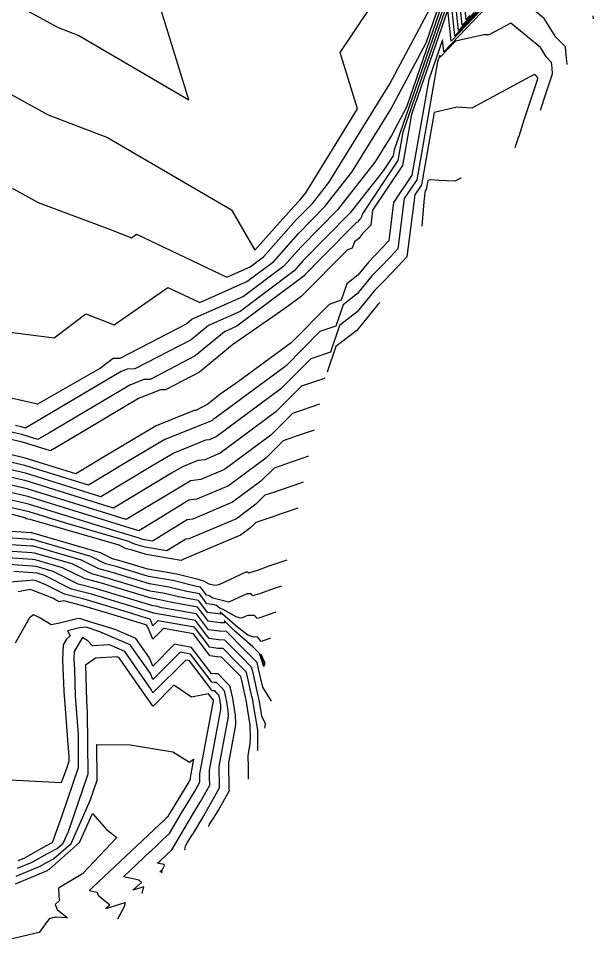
# Model space of a CAD drawing. Header units: millimetres. Extents: x 1157528 to 1158127, y 1280646 to 1281429.
# Drawn here: x 1158019.1 to 1158076.2, y 1280655.6 to 1280747.4 of the extents above; entities that cross this region are included whole.
import ezdxf

# ---------------------------------------------------------------- set-up
doc = ezdxf.new("R2010")
doc.units = ezdxf.units.MM
doc.layers.add('OCTUBRE', color=31, linetype='Continuous')

msp = doc.modelspace()

# ---------------------------------------------------------------- linework, layer by layer
at = {"layer": 'OCTUBRE', "flags": 128}
for points, elevation in [([(1158017.427, 1280716.343), (1158022.598, 1280715.665), (1158025.742, 1280718.066), (1158028.578, 1280716.964), (1158033.901, 1280720.679), (1158037.062, 1280719.176), (1158041.756, 1280721.26), (1158044.413, 1280723.259), (1158046.879, 1280726.037), (1158049.502, 1280728.716), (1158052.179, 1280732.121), (1158056.02, 1280738.337), (1158059.546, 1280744.988), (1158062.781, 1280754.346), (1158063.482, 1280747.261), (1158063.893, 1280747.693)], 472.5), ([(1158064.331, 1280748.005), (1158063.12, 1280746.733), (1158062.517, 1280752.834), (1158057.59, 1280738.587), (1158056.098, 1280735.771), (1158054.472, 1280733.14), (1158050.748, 1280728.403), (1158047.098, 1280724.676), (1158045.423, 1280722.788), (1158041.424, 1280719.78), (1158036.322, 1280717.514), (1158035.783, 1280717.068), (1158029.115, 1280713.614), (1158028.463, 1280713.609), (1158027.214, 1280712.646), (1158020.955, 1280709.078), (1158012.782, 1280710.934)], 473), ([(1157986.342, 1280748.997), (1157993.071, 1280739.622), (1157993.847, 1280738.933), (1157993.892, 1280738.811), (1157994.372, 1280735.874), (1157994.503, 1280734.932), (1157995.579, 1280731.166), (1158001.696, 1280729.24), (1158006.995, 1280730.292), (1158010.166, 1280730.995), (1158018.554, 1280730.484), (1158021.02, 1280729.129), (1158028.09, 1280726.46), (1158030.273, 1280725.612), (1158030.792, 1280725.974), (1158039.765, 1280721.709), (1158042.088, 1280722.74), (1158043.404, 1280723.73), (1158046.659, 1280727.399), (1158048.256, 1280729.03), (1158049.885, 1280731.102), (1158055.943, 1280740.903), (1158061.501, 1280751.389)], 472), ([(1158064.768, 1280748.316), (1158062.758, 1280746.204), (1158062.252, 1280751.322), (1158056.385, 1280734.353), (1158056.279, 1280733.76), (1158055.284, 1280732.275), (1158051.994, 1280728.09), (1158047.318, 1280723.315), (1158046.433, 1280722.317), (1158041.092, 1280718.3), (1158037.922, 1280716.892), (1158036.203, 1280715.467), (1158030.626, 1280712.579), (1158029.844, 1280712.573), (1158029.256, 1280712.337), (1158020.03, 1280706.873), (1158019.745, 1280706.702), (1158019.317, 1280706.835), (1158018.759, 1280706.963)], 473.5), ([(1158073.551, 1280742.819), (1158073.493, 1280743.488), (1158073.438, 1280744.129), (1158073.399, 1280744.583), (1158072.443, 1280745.549), (1158071.289, 1280747.386), (1158067.583, 1280750.451)], 475.5), ([(1158066.519, 1280749.562), (1158061.311, 1280744.09), (1158061.194, 1280745.274), (1158059.836, 1280741.348), (1158058.15, 1280731.843), (1158056.328, 1280729.125), (1158055.85, 1280725.294), (1158055.29, 1280724.698), (1158054.458, 1280723.838), (1158053.874, 1280723.235), (1158052.783, 1280721.89), (1158051.685, 1280721.047), (1158051.13, 1280719.41), (1158049.919, 1280718.995), (1158046.132, 1280715.185), (1158040.907, 1280711.319), (1158039.049, 1280710.033), (1158037.881, 1280709.065), (1158036.671, 1280708.438), (1158036.502, 1280708.437), (1158032.737, 1280706.924), (1158028.165, 1280704.216), (1158024.75, 1280702.159), (1158019.613, 1280703.759), (1158012.925, 1280705.294)], 475.5), ([(1158065.206, 1280748.628), (1158062.396, 1280745.676), (1158061.988, 1280749.81), (1158057.247, 1280736.102), (1158056.747, 1280733.281), (1158053.186, 1280727.967), (1158053.146, 1280727.649), (1158053.1, 1280727.599), (1158053.03, 1280727.527), (1158052.982, 1280727.477), (1158052.891, 1280727.366), (1158052.8, 1280727.295), (1158052.754, 1280727.159), (1158052.653, 1280727.125), (1158049.198, 1280723.649), (1158047.538, 1280721.953), (1158047.443, 1280721.846), (1158040.76, 1280716.819), (1158039.523, 1280716.27), (1158036.622, 1280713.867), (1158032.138, 1280711.544), (1158031.508, 1280711.539), (1158030.126, 1280710.983), (1158022.064, 1280706.209), (1158020.997, 1280705.566), (1158019.391, 1280706.066), (1158017.301, 1280706.546)], 474), ([(1157987.278, 1280749.326), (1157992.909, 1280741.481), (1157994.034, 1280741.093), (1157999.151, 1280742.225), (1157999.509, 1280740.602), (1158003.118, 1280741.318), (1158011.68, 1280743.218), (1158012.243, 1280743.184), (1158022.005, 1280737.818), (1158027.907, 1280735.59), (1158040.227, 1280728.376), (1158042.55, 1280724.376), (1158046.439, 1280728.76), (1158047.01, 1280729.343), (1158047.592, 1280730.083), (1158052.743, 1280738.417), (1158051.016, 1280744.034), (1158054.011, 1280748.447)], 471.5), ([(1158065.643, 1280748.939), (1158062.034, 1280745.147), (1158061.723, 1280748.298), (1158058.11, 1280737.851), (1158057.215, 1280732.802), (1158054.233, 1280728.353), (1158054.047, 1280726.864), (1158053.83, 1280726.632), (1158053.506, 1280726.298), (1158053.279, 1280726.063), (1158052.855, 1280725.54), (1158052.428, 1280725.213), (1158052.213, 1280724.576), (1158051.742, 1280724.415), (1158047.126, 1280719.772), (1158045.53, 1280718.591), (1158040.319, 1280714.981), (1158037.042, 1280712.266), (1158033.649, 1280710.509), (1158033.173, 1280710.505), (1158030.997, 1280709.63), (1158024.098, 1280705.545), (1158022.248, 1280704.431), (1158019.465, 1280705.297), (1158015.842, 1280706.129)], 474.5), ([(1158019.223, 1280748.577), (1158022.989, 1280746.507), (1158025.049, 1280745.729), (1158035.987, 1280739.324), (1158033.113, 1280748.676)], 471), ([(1158076.182, 1280747.371), (1158076.156, 1280747.671)], 474.5), ([(1158070.918, 1280738.281), (1158071.119, 1280738.89), (1158071.294, 1280739.421), (1158071.525, 1280740.125), (1158072.117, 1280741.92), (1158072.07, 1280742.466), (1158072.041, 1280742.801), (1158072.021, 1280743.038), (1158071.521, 1280743.544), (1158070.917, 1280744.504), (1158067.973, 1280746.939), (1158065.796, 1280745.767), (1158065.623, 1280745.776), (1158065.473, 1280745.784), (1158065.462, 1280745.785), (1158065.458, 1280745.785), (1158065.285, 1280745.794), (1158062.473, 1280745.163), (1158060.949, 1280743.562), (1158060.929, 1280743.762), (1158060.699, 1280743.097), (1158058.617, 1280731.364), (1158057.375, 1280729.51), (1158056.751, 1280724.51), (1158056.021, 1280723.731), (1158054.934, 1280722.608), (1158054.172, 1280721.82), (1158052.746, 1280720.064), (1158051.313, 1280718.964), (1158050.589, 1280716.826), (1158049.008, 1280716.285), (1158045.635, 1280712.891), (1158038.596, 1280707.684), (1158038.415, 1280707.558), (1158038.301, 1280707.464), (1158038.183, 1280707.403), (1158038.166, 1280707.403), (1158033.608, 1280705.571), (1158030.199, 1280703.552), (1158026.002, 1280701.024), (1158019.688, 1280702.99), (1158011.467, 1280704.877)], 476), ([(1158068.406, 1280734.582), (1158068.607, 1280735.192), (1158068.743, 1280735.605), (1158068.78, 1280735.717), (1158069.307, 1280737.317), (1158070.651, 1280741.396), (1158070.647, 1280741.444), (1158070.644, 1280741.473), (1158070.642, 1280741.494), (1158070.599, 1280741.538), (1158070.546, 1280741.623), (1158070.288, 1280741.836), (1158064.094, 1280738.501), (1158063.601, 1280738.527), (1158063.174, 1280738.549), (1158063.142, 1280738.551), (1158063.131, 1280738.552), (1158062.64, 1280738.578), (1158060.359, 1280738.066), (1158059.085, 1280730.884), (1158058.423, 1280729.896), (1158057.653, 1280723.725), (1158056.751, 1280722.764), (1158055.41, 1280721.378), (1158054.469, 1280720.406), (1158052.71, 1280718.239), (1158050.942, 1280716.881), (1158050.048, 1280714.243), (1158048.097, 1280713.575), (1158045.137, 1280710.598), (1158038.705, 1280705.839), (1158037.986, 1280705.535), (1158037.654, 1280705.494), (1158034.478, 1280704.218), (1158032.233, 1280702.888), (1158027.253, 1280699.888), (1158019.762, 1280702.221), (1158010.008, 1280704.46)], 476.5), ([(1158063.04, 1280731.583), (1158062.791, 1280731.449), (1158062.392, 1280731.234), (1158061.58, 1280731.278), (1158060.875, 1280731.315), (1158060.822, 1280731.318), (1158060.803, 1280731.319), (1158059.995, 1280731.362), (1158059.711, 1280731.298), (1158059.553, 1280730.405), (1158059.47, 1280730.282), (1158059.373, 1280729.504), (1158059.309, 1280728.784), (1158059.13, 1280726.779)], 477), ([(1158054.939, 1280719.169), (1158054.767, 1280718.992), (1158052.674, 1280716.414), (1158050.57, 1280714.799), (1158049.712, 1280712.267)], 477), ([(1158049.506, 1280711.66), (1158049.374, 1280711.614), (1158047.186, 1280710.865), (1158044.64, 1280708.304), (1158039.108, 1280704.211), (1158037.582, 1280703.566), (1158036.879, 1280703.48), (1158035.349, 1280702.864), (1158034.267, 1280702.224), (1158028.504, 1280698.753), (1158019.836, 1280701.452), (1158008.55, 1280704.043)], 477), ([(1158048.965, 1280709.077), (1158048.106, 1280708.783), (1158046.274, 1280708.155), (1158044.143, 1280706.011), (1158039.51, 1280702.584), (1158037.178, 1280701.597), (1158036.147, 1280701.47), (1158035.937, 1280701.341), (1158029.755, 1280697.617), (1158019.91, 1280700.683), (1158008.844, 1280703.223)], 477.5), ([(1158048.424, 1280706.493), (1158046.839, 1280705.951), (1158045.363, 1280705.445), (1158043.646, 1280703.717), (1158039.913, 1280700.956), (1158036.774, 1280699.629), (1158035.99, 1280699.532), (1158032.785, 1280697.553), (1158031.007, 1280696.482), (1158019.984, 1280699.914), (1158011.878, 1280701.775)], 478), ([(1158047.883, 1280703.91), (1158045.572, 1280703.119), (1158044.452, 1280702.735), (1158043.148, 1280701.424), (1158040.316, 1280699.328), (1158036.37, 1280697.66), (1158035.832, 1280697.594), (1158032.365, 1280695.453), (1158031.562, 1280695.591), (1158031.22, 1280695.695), (1158031.107, 1280695.724), (1158030.953, 1280695.801), (1158028.62, 1280696.479), (1158020.058, 1280699.145), (1158014.913, 1280700.326)], 478.5), ([(1158046.8, 1280698.744), (1158045.647, 1280698.349), (1158044.85, 1280698.076), (1158044.511, 1280697.96), (1158043.038, 1280697.455), (1158042.629, 1280697.315), (1158042.154, 1280696.837), (1158041.121, 1280696.073), (1158035.563, 1280693.722), (1158035.518, 1280693.717), (1158035.228, 1280693.538), (1158031.729, 1280694.14), (1158030.238, 1280694.593), (1158029.749, 1280694.72), (1158029.076, 1280695.058), (1158020.21, 1280697.634), (1158020.197, 1280697.635), (1158019.975, 1280697.65), (1158019.814, 1280697.68), (1158019.679, 1280697.781), (1158007.955, 1280700.941)], 479.5), ([(1158047.341, 1280701.327), (1158047.061, 1280701.231), (1158044.305, 1280700.287), (1158043.54, 1280700.025), (1158042.651, 1280699.13), (1158040.718, 1280697.7), (1158035.966, 1280695.691), (1158035.675, 1280695.655), (1158033.797, 1280694.495), (1158031.645, 1280694.866), (1158030.729, 1280695.144), (1158030.428, 1280695.222), (1158030.014, 1280695.43), (1158023.768, 1280697.244), (1158020.132, 1280698.376), (1158017.947, 1280698.878)], 479), ([(1158045.718, 1280693.577), (1158043.94, 1280692.968), (1158042.957, 1280692.632), (1158042.231, 1280692.383), (1158042.018, 1280692.31), (1158041.934, 1280692.281), (1158041.855, 1280692.378), (1158041.651, 1280692.375), (1158038.96, 1280691.142), (1158038.559, 1280691.047), (1158037.992, 1280691.196), (1158037.475, 1280691.491), (1158037.029, 1280691.628), (1158034.779, 1280692.194), (1158031.896, 1280692.69), (1158029.257, 1280693.492), (1158028.391, 1280693.717), (1158027.2, 1280694.315), (1158020.383, 1280696.295), (1158020.272, 1280696.308), (1158018.361, 1280696.433)], 480.5), ([(1158045.176, 1280690.994), (1158044.569, 1280690.786), (1158042.992, 1280690.246), (1158042.529, 1280690.087), (1158042.346, 1280690.025), (1158042.174, 1280690.234), (1158041.732, 1280690.228), (1158039.944, 1280689.409), (1158039.287, 1280689.587), (1158038.367, 1280689.817), (1158038.005, 1280690.04), (1158037.952, 1280690.059), (1158037.902, 1280690.078), (1158037.891, 1280690.082), (1158037.73, 1280690.103), (1158037.297, 1280690.705), (1158037.153, 1280690.895), (1158036.599, 1280690.995), (1158034.389, 1280691.55), (1158031.98, 1280691.965), (1158028.767, 1280692.941), (1158027.712, 1280693.215), (1158026.261, 1280693.943), (1158020.47, 1280695.625), (1158020.309, 1280695.645), (1158017.553, 1280695.825)], 481), ([(1158044.094, 1280685.828), (1158043.551, 1280685.642), (1158043.171, 1280685.511), (1158042.812, 1280685.946), (1158042.454, 1280685.942), (1158041.853, 1280686.144), (1158040.822, 1280686.929), (1158039.088, 1280688.405), (1158039.148, 1280688.203), (1158039.141, 1280688.206), (1158037.836, 1280688.376), (1158037.475, 1280688.879), (1158036.953, 1280689.566), (1158034.949, 1280689.926), (1158033.609, 1280690.263), (1158032.147, 1280690.514), (1158027.786, 1280691.84), (1158026.355, 1280692.211), (1158024.385, 1280693.2), (1158020.643, 1280694.286), (1158020.384, 1280694.318), (1158015.939, 1280694.608)], 482), ([(1158044.635, 1280688.411), (1158043.752, 1280688.108), (1158043.04, 1280687.864), (1158042.759, 1280687.768), (1158042.493, 1280688.09), (1158041.812, 1280688.081), (1158041.207, 1280687.804), (1158040.984, 1280687.864), (1158040.672, 1280687.942), (1158040.163, 1280688.256), (1158039.397, 1280688.688), (1158039.087, 1280688.793), (1158038.729, 1280689.066), (1158038.566, 1280689.125), (1158038.516, 1280689.144), (1158037.783, 1280689.24), (1158037.386, 1280689.792), (1158037.053, 1280690.231), (1158035.774, 1280690.46), (1158033.999, 1280690.907), (1158032.064, 1280691.24), (1158028.276, 1280692.39), (1158027.033, 1280692.713), (1158025.323, 1280693.571), (1158020.557, 1280694.956), (1158020.346, 1280694.982), (1158016.746, 1280695.216)], 481.5), ([(1158043.544, 1280683.16), (1158043.522, 1280683.409), (1158043.152, 1280684.208), (1158043.418, 1280683.019), (1158042.995, 1280684.305), (1158042.99, 1280684.31), (1158042.333, 1280684.973), (1158040.515, 1280686.567), (1158039.493, 1280687.592), (1158039.567, 1280687.341), (1158039.128, 1280687.355), (1158039.086, 1280687.356), (1158037.889, 1280687.513), (1158037.563, 1280687.966), (1158036.853, 1280688.902), (1158034.124, 1280689.392), (1158033.218, 1280689.619), (1158032.231, 1280689.789), (1158027.295, 1280691.289), (1158025.676, 1280691.71), (1158023.446, 1280692.828), (1158020.73, 1280693.617), (1158020.421, 1280693.655), (1158015.131, 1280694)], 482.5), ([(1158044.209, 1280679.585), (1158043.318, 1280680.976), (1158043.148, 1280681.776), (1158042.919, 1280682.77), (1158042.763, 1280683.424), (1158041.627, 1280684.566), (1158039.716, 1280686.487), (1158039.044, 1280686.509), (1158039.007, 1280686.51), (1158037.942, 1280686.649), (1158037.652, 1280687.052), (1158036.754, 1280688.237), (1158033.299, 1280688.857), (1158032.828, 1280688.976), (1158032.314, 1280689.064), (1158026.804, 1280690.738), (1158024.997, 1280691.208), (1158022.508, 1280692.456), (1158020.817, 1280692.948), (1158020.458, 1280692.991), (1158016.149, 1280693.272)], 483), ([(1158042.818, 1280674.667), (1158042.818, 1280674.669), (1158042.819, 1280674.712), (1158042.807, 1280674.678), (1158042.823, 1280674.733), (1158042.843, 1280675.178), (1158042.822, 1280676.699), (1158042.407, 1280679.203), (1158042.325, 1280679.695), (1158042.247, 1280680.034), (1158041.795, 1280682.002), (1158041.677, 1280682.494), (1158040.822, 1280683.354), (1158039.384, 1280684.8), (1158038.878, 1280684.817), (1158038.85, 1280684.818), (1158038.048, 1280684.922), (1158037.83, 1280685.226), (1158036.554, 1280686.908), (1158032.911, 1280687.562), (1158032.404, 1280687.057), (1158032.137, 1280687.712), (1158031.452, 1280687.926), (1158030.21, 1280688.304), (1158025.823, 1280689.637), (1158023.639, 1280690.204), (1158021.777, 1280691.138), (1158020.815, 1280691.524), (1158020.466, 1280691.604), (1158020.257, 1280691.564), (1158016.534, 1280691.254)], 484), ([(1158043.539, 1280676.89), (1158043.57, 1280677.082), (1158043.603, 1280677.288), (1158043.611, 1280677.334), (1158043.246, 1280678.065), (1158043.069, 1280679.128), (1158042.974, 1280679.7), (1158042.884, 1280680.095), (1158042.357, 1280682.386), (1158042.22, 1280682.959), (1158041.224, 1280683.96), (1158039.55, 1280685.644), (1158038.961, 1280685.663), (1158038.929, 1280685.664), (1158037.995, 1280685.786), (1158037.741, 1280686.139), (1158036.654, 1280687.573), (1158032.474, 1280688.323), (1158032.438, 1280688.332), (1158032.398, 1280688.339), (1158026.314, 1280690.187), (1158024.318, 1280690.706), (1158021.57, 1280692.085), (1158020.904, 1280692.278), (1158020.496, 1280692.328), (1158018.602, 1280692.452)], 483.5), ([(1158041.921, 1280671.825), (1158041.901, 1280672.66), (1158041.895, 1280672.939), (1158041.866, 1280674.187), (1158042.082, 1280675.324), (1158042.109, 1280675.914), (1158042.091, 1280677.186), (1158041.744, 1280679.279), (1158041.676, 1280679.69), (1158041.611, 1280679.974), (1158041.233, 1280681.618), (1158041.134, 1280682.029), (1158040.42, 1280682.748), (1158039.218, 1280683.957), (1158038.795, 1280683.971), (1158038.771, 1280683.971), (1158038.101, 1280684.059), (1158037.919, 1280684.312), (1158036.454, 1280686.244), (1158033.463, 1280686.781), (1158032.403, 1280685.723), (1158031.89, 1280686.981), (1158031.813, 1280687.091), (1158031.702, 1280687.138), (1158030.412, 1280687.542), (1158027.814, 1280688.332), (1158025.333, 1280689.086), (1158023.554, 1280689.548), (1158023.074, 1280689.453), (1158022.881, 1280689.569), (1158022.729, 1280689.646), (1158022.528, 1280689.76), (1158020.403, 1280690.612), (1158020.191, 1280690.661), (1158019.017, 1280690.436)], 484.5), ([(1158038.007, 1280667.112), (1158037.963, 1280667.164), (1158037.983, 1280667.208), (1158038.013, 1280667.276), (1158038.239, 1280667.639), (1158038.385, 1280667.876), (1158038.56, 1280668.157), (1158038.93, 1280668.754), (1158040.008, 1280670.682), (1158040.005, 1280670.822), (1158039.982, 1280671.818), (1158039.968, 1280672.408), (1158039.963, 1280672.598), (1158039.944, 1280673.45), (1158040.624, 1280677.029), (1158040.64, 1280677.388), (1158040.63, 1280678.159), (1158040.419, 1280679.43), (1158040.377, 1280679.68), (1158040.338, 1280679.852), (1158040.108, 1280680.85), (1158040.048, 1280681.1), (1158039.615, 1280681.536), (1158038.885, 1280682.27), (1158038.628, 1280682.278), (1158038.614, 1280682.279), (1158038.207, 1280682.332), (1158038.096, 1280682.486), (1158036.254, 1280684.915), (1158034.566, 1280685.218), (1158032.401, 1280683.056), (1158032.072, 1280683.862), (1158030.717, 1280685.803), (1158028.747, 1280686.645), (1158028.331, 1280686.775), (1158025.816, 1280687.539), (1158025.142, 1280687.768), (1158024.866, 1280687.751), (1158023.135, 1280687.305), (1158022.312, 1280687.141), (1158021.11, 1280687.868), (1158020.55, 1280688.153), (1158020.144, 1280687.861), (1158018.733, 1280685.324)], 485.5), ([(1158035.609, 1280664.784), (1158035.57, 1280664.807), (1158035.656, 1280665.18), (1158035.678, 1280665.23), (1158035.861, 1280665.525), (1158036.395, 1280666.386), (1158036.438, 1280666.455), (1158037.456, 1280668.17), (1158037.672, 1280668.524), (1158039.032, 1280670.956), (1158039.03, 1280671.064), (1158039.012, 1280671.829), (1158039.001, 1280672.281), (1158038.998, 1280672.427), (1158038.982, 1280673.081), (1158039.895, 1280677.882), (1158039.906, 1280678.124), (1158039.899, 1280678.646), (1158039.756, 1280679.506), (1158039.728, 1280679.675), (1158039.701, 1280679.791), (1158039.546, 1280680.466), (1158039.506, 1280680.635), (1158039.212, 1280680.93), (1158038.719, 1280681.427), (1158038.545, 1280681.432), (1158038.535, 1280681.433), (1158038.26, 1280681.469), (1158038.185, 1280681.573), (1158036.155, 1280684.251), (1158035.118, 1280684.436), (1158032.4, 1280681.723), (1158032.163, 1280682.303), (1158030.169, 1280685.158), (1158027.38, 1280686.35), (1158027.299, 1280686.346), (1158027.235, 1280686.414), (1158025.783, 1280686.907), (1158025.112, 1280686.864), (1158023.927, 1280686.559), (1158024.197, 1280686.061), (1158023.822, 1280685.743), (1158023.487, 1280685.172), (1158023.448, 1280683.634), (1158023.537, 1280681.363), (1158023.558, 1280680.538), (1158024.052, 1280674.042), (1158024.055, 1280673.561), (1158023.819, 1280672.867), (1158023.316, 1280671.46), (1158017.575, 1280671.76)], 486), ([(1158033.325, 1280662.492), (1158033.297, 1280662.534), (1158033.296, 1280662.536), (1158033.295, 1280662.536), (1158033.295, 1280662.536), (1158033.329, 1280662.671), (1158033.089, 1280662.599), (1158033.36, 1280662.834), (1158033.563, 1280663.237), (1158033.521, 1280663.353), (1158033.017, 1280663.456), (1158032.876, 1280663.485), (1158033.121, 1280663.715), (1158034.28, 1280664.806), (1158036.346, 1280668.286), (1158037.108, 1280669.535), (1158038.056, 1280671.231), (1158038.054, 1280671.307), (1158038.042, 1280671.839), (1158038.034, 1280672.155), (1158038.032, 1280672.257), (1158038.021, 1280672.713), (1158039.166, 1280678.735), (1158039.171, 1280678.861), (1158039.168, 1280679.133), (1158039.093, 1280679.582), (1158039.079, 1280679.669), (1158039.065, 1280679.73), (1158038.984, 1280680.082), (1158038.963, 1280680.171), (1158038.81, 1280680.324), (1158038.552, 1280680.583), (1158038.462, 1280680.586), (1158038.457, 1280680.586), (1158038.313, 1280680.605), (1158038.274, 1280680.659), (1158036.055, 1280683.586), (1158035.67, 1280683.655), (1158032.399, 1280680.389), (1158032.255, 1280680.744), (1158029.621, 1280684.514), (1158028.113, 1280685.159), (1158026.414, 1280685.069), (1158025.939, 1280685.577), (1158025.412, 1280685.904), (1158024.594, 1280684.509), (1158024.575, 1280683.774), (1158024.618, 1280682.689), (1158024.684, 1280680.078), (1158024.975, 1280676.253), (1158024.994, 1280672.946), (1158023.373, 1280668.169), (1158022.412, 1280665.482), (1158021.824, 1280665.187), (1158019.604, 1280663.94), (1158019.004, 1280663.689)], 486.5), ([(1158031.372, 1280660.471), (1158031.37, 1280660.473), (1158031.347, 1280660.509), (1158031.345, 1280660.51), (1158031.345, 1280660.51), (1158031.497, 1280661.116), (1158030.412, 1280660.792), (1158031.291, 1280661.553), (1158031.065, 1280661.744), (1158031.042, 1280661.8), (1158029.486, 1280662.119), (1158029.543, 1280662.176), (1158030.799, 1280663.355), (1158032.144, 1280664.621), (1158032.243, 1280664.714), (1158032.73, 1280665.173), (1158033.408, 1280665.811), (1158034.065, 1280666.429), (1158035.236, 1280668.401), (1158036.543, 1280670.547), (1158037.08, 1280671.506), (1158037.079, 1280671.549), (1158037.072, 1280671.85), (1158037.068, 1280672.029), (1158037.066, 1280672.086), (1158037.06, 1280672.344), (1158038.437, 1280679.587), (1158038.437, 1280679.598), (1158038.437, 1280679.62), (1158038.431, 1280679.657), (1158038.429, 1280679.664), (1158038.428, 1280679.669), (1158038.422, 1280679.699), (1158038.42, 1280679.706), (1158038.407, 1280679.719), (1158038.386, 1280679.74), (1158038.378, 1280679.74), (1158038.378, 1280679.74), (1158038.366, 1280679.742), (1158038.363, 1280679.746), (1158037.944, 1280680.299), (1158036.26, 1280679.968), (1158034.494, 1280681.148), (1158032.399, 1280679.056), (1158032.346, 1280679.185), (1158029.072, 1280683.87), (1158028.847, 1280683.967), (1158026.712, 1280683.854), (1158025.72, 1280683.158), (1158025.811, 1280679.618), (1158025.898, 1280678.464), (1158025.934, 1280672.331), (1158023.98, 1280666.574), (1158023.438, 1280665.361), (1158022.944, 1280664.924), (1158021.901, 1280664.4), (1158020.381, 1280663.546), (1158018.923, 1280662.937)], 487), ([(1158018.841, 1280662.185), (1158021.157, 1280663.153), (1158021.978, 1280663.614), (1158022.541, 1280663.897), (1158024.285, 1280665.437), (1158026.193, 1280669.712), (1158026.873, 1280671.716), (1158026.853, 1280675.28), (1158030.163, 1280675.221), (1158034.398, 1280674.524), (1158036.05, 1280673.517), (1158036.447, 1280673.808), (1158036.099, 1280671.975), (1158036.101, 1280671.916), (1158036.101, 1280671.902), (1158036.102, 1280671.861), (1158036.104, 1280671.791), (1158036.104, 1280671.781), (1158035.979, 1280671.558), (1158034.125, 1280668.516), (1158033.849, 1280668.052), (1158033.695, 1280667.906), (1158033.535, 1280667.756), (1158033.42, 1280667.648), (1158033.397, 1280667.626), (1158033.08, 1280667.328), (1158026.398, 1280661.059), (1158026.095, 1280660.752), (1158026.872, 1280660.593), (1158026.986, 1280660.309), (1158028.141, 1280659.335), (1158027.736, 1280658.984), (1158029.666, 1280659.562), (1158029.556, 1280659.124), (1158029.364, 1280658.775), (1158028.887, 1280657.903), (1158028.892, 1280657.903)], 487.5), ([(1158018.76, 1280661.433), (1158021.933, 1280662.759), (1158022.055, 1280662.828), (1158022.138, 1280662.87), (1158025.132, 1280665.512), (1158026.422, 1280668.403), (1158027.788, 1280666.821), (1158028.819, 1280666.033), (1158025.418, 1280662.414), (1158023.026, 1280660.988), (1158023.072, 1280660.121), (1158023.147, 1280659.769), (1158022.703, 1280659.382), (1158022.706, 1280659.375), (1158022.906, 1280658.875), (1158023.913, 1280658.026), (1158022.736, 1280658.108), (1158022.123, 1280657.935), (1158021.13, 1280656.57), (1158016.831, 1280655.588)], 488)]:
    msp.add_lwpolyline(points, dxfattribs=dict(at, elevation=elevation))

doc.saveas('drawing.dxf')
